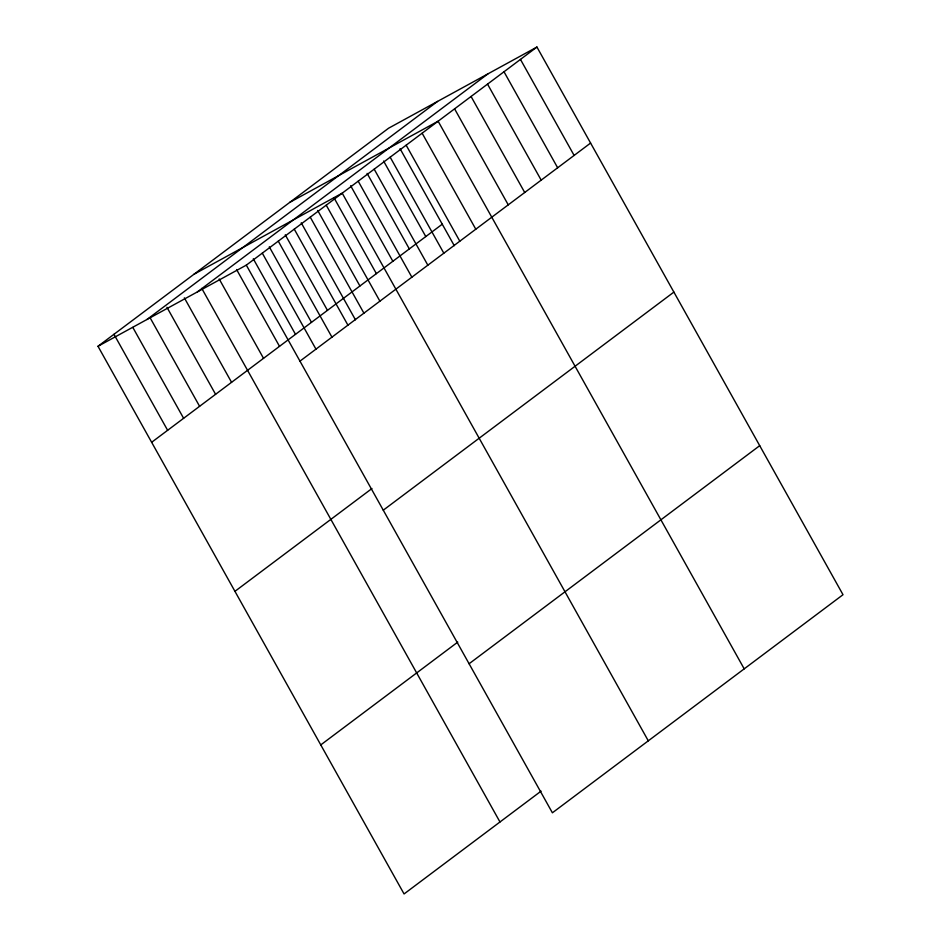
<?xml version="1.0" encoding="UTF-8"?>
<svg xmlns="http://www.w3.org/2000/svg" width="941" height="941" viewBox="0 0 941 941"><rect width="100%" height="100%" fill="white"/><g stroke="black" fill="none" stroke-linecap="round" stroke-linejoin="round"><path stroke-width="1.41" d="M541.075 791.134L404.065 893.95L97.993 346.288L388.609 128.199L536.935 47.05L843.007 594.712L552.391 812.801L246.319 265.139L536.935 47.05M146.937 319.505L437.553 101.416M197.363 291.922L487.991 73.833M151.642 442.294L442.258 224.205M299.967 361.144L590.595 143.056M234.944 591.336L371.954 488.532M383.269 510.187L673.885 292.098M320.763 744.907L457.773 642.091M469.089 663.758L759.716 445.669M289.793 202.35L438.118 121.201L744.202 668.863M193.893 274.313L342.218 193.164L648.302 740.838M97.993 346.288L246.319 265.139M520.467 59.412L574.116 155.418M504 71.763L557.648 167.769M487.532 84.125L541.181 180.131M471.065 96.488L524.713 192.493M454.585 108.838L508.246 204.844M422.144 133.199L475.793 229.204M406.159 145.185L459.808 241.19M400.054 148.678L454.268 245.683M390.174 157.182L443.823 253.188M383.587 161.04L425.791 236.567M374.189 169.18L427.837 265.186M367.119 173.391L409.323 248.918M358.203 181.178L411.864 277.183M350.652 185.753L392.856 261.28M334.184 198.116L376.388 273.643M326.233 205.162L379.893 301.167M317.717 210.466L359.921 285.993M310.248 217.159L363.908 313.165M301.238 222.829L355.451 319.822M294.262 229.157L347.923 325.163M285.264 234.827L327.468 310.354M278.277 241.143L331.938 337.149M269.279 246.824L311.483 322.34M262.304 253.141L315.953 349.146M253.294 258.81L295.498 334.337M236.591 269.526L279.512 346.335M219.171 278.959L263.527 358.333M201.762 288.393L499.977 821.987M184.342 297.838L231.568 382.317M166.933 307.272L215.583 394.314M150.231 317.987L199.598 406.312M132.822 327.421L183.613 418.298M113.967 334.29L167.627 430.296"/></g></svg>
